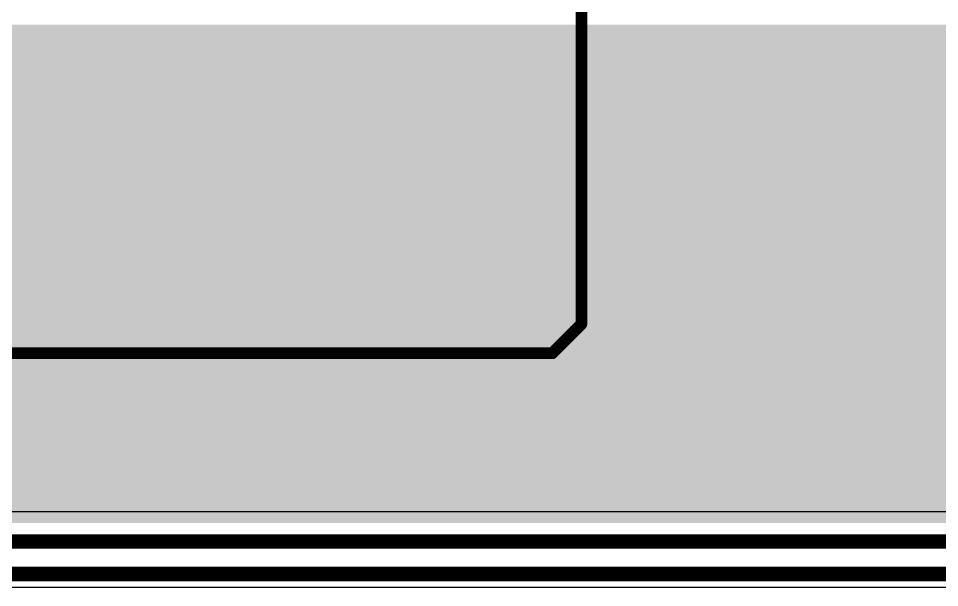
# Model space of a CAD drawing. Header units: inches. Extents: x 0 to 5379, y 0 to 5429.
# Drawn here: x 147.05 to 163.12, y 72.77 to 82.7 of the extents above; entities that cross this region are included whole.
import ezdxf

# ---------------------------------------------------------------- set-up
doc = ezdxf.new("R2010")
doc.units = ezdxf.units.IN
for name, color, linetype in [('Bottom Layer', 5, 'Continuous'), ('Bottom Solder', 6, 'Continuous'), ('SIG 01', 90, 'Continuous'), ('Top Layer', 1, 'Continuous')]:
    doc.layers.add(name, color=color, linetype=linetype)

msp = doc.modelspace()

# ---------------------------------------------------------------- hatches: boundary and pattern name
at = {"layer": 'Bottom Solder'}
msp.add_hatch(color=6, dxfattribs=at).paths.add_polyline_path([(122.483, 73.899), (170.1, 73.899), (170.1, 82.593), (122.483, 82.593)])

# ---------------------------------------------------------------- linework, layer by layer
at = {"layer": 'Bottom Layer'}
msp.add_line((186.436, 72.771), (134.976, 72.771), dxfattribs=at)
at = {"layer": 'SIG 01'}
msp.add_line((186.218, 74.093), (143.102, 74.093), dxfattribs=at)
for points in [[(143.102, 73.575, 0.254, 0.254, 0), (187.521, 73.575, 0.254, 0.254, 0)], [(143.382, 73.007, 0.254, 0.254, 0), (187.959, 73.007, 0.254, 0.254, 0)]]:
    msp.add_lwpolyline(points, format="xyseb", dxfattribs=at)
at = {"layer": 'Top Layer'}
for points in [[(156.87, 77.368, 0.203, 0.203, 0), (156.87, 89.429, 0.203, 0.203, 0)], [(156.362, 76.86, 0.203, 0.203, 0), (156.87, 77.368, 0.203, 0.203, 0)], [(108.504, 76.86, 0.203, 0.203, 0), (156.362, 76.86, 0.203, 0.203, 0)]]:
    msp.add_lwpolyline(points, format="xyseb", dxfattribs=at)
for points in [[(156.82, 77.368, 0.102, 0.102, 1), (156.921, 77.368, 0.102, 0.102, 1)], [(156.82, 77.368, 0.102, 0.102, 1), (156.921, 77.368, 0.102, 0.102, 1)], [(156.312, 76.86, 0.102, 0.102, 1), (156.413, 76.86, 0.102, 0.102, 1)], [(156.312, 76.86, 0.102, 0.102, 1), (156.413, 76.86, 0.102, 0.102, 1)]]:
    msp.add_lwpolyline(points, format="xyseb", close=True, dxfattribs=at)

doc.saveas('drawing.dxf')
